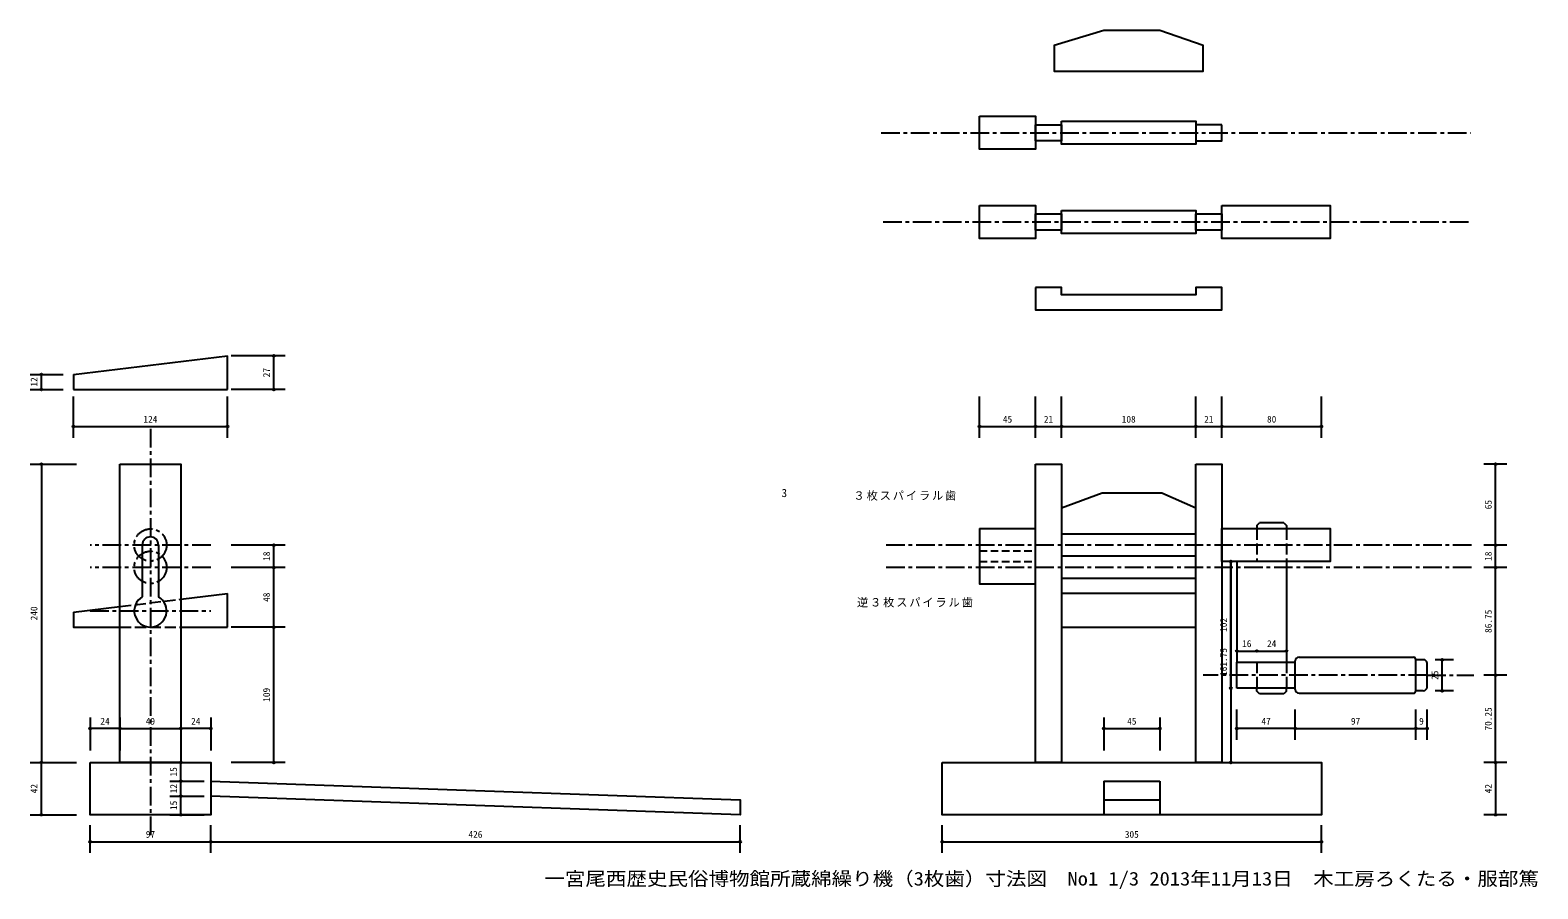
# Model space of a CAD drawing. Units: millimetres at full size, sheet at 1:3. Extents: x -604 to 609, y -393 to 298.
import ezdxf
from ezdxf.enums import TextEntityAlignment as Align

# ---------------------------------------------------------------- set-up
doc = ezdxf.new("R2010")
doc.units = ezdxf.units.MM
doc.header["$LTSCALE"] = 3
doc.header["$PDMODE"] = 32
doc.header["$PDSIZE"] = 1.5
for name, pattern in [('CHAIN1', [8, 5, -1, 1, -1]), ('DASHED2', [3, 2, -1]), ('DASHED3', [4, 3, -1])]:
    doc.linetypes.add(name, pattern=pattern)
doc.layers.add('0-1', color=4, linetype='Continuous')
doc.layers.add('0-2', color=3, linetype='Continuous')
doc.styles.add('ＭＳ ゴシック', font='')
doc.styles.get('ＭＳ ゴシック').set_extended_font_data('MS Gothic')

msp = doc.modelspace()

# ---------------------------------------------------------------- linework, layer by layer
at = {"layer": '0-1', "color": 7}
for p, q in [((220.268, 286.113), (260.268, 298.113)), ((260.268, 298.113), (305.268, 298.113)), ((305.268, 298.113), (340.268, 286.113)), ((-568.809, 21.034), (-444.809, 36.034)), ((-444.809, 9.034), (-444.809, 36.034)), ((-568.809, 21.034), (-568.809, 9.034)), ((-568.809, 9.034), (-444.809, 9.034)), ((-531.309, -291.186), (-531.309, -51.186)), ((160.268, -102.936), (205.268, -102.936)), ((226.268, -107.186), (334.268, -107.186)), ((383.268, -100.557), (385.389, -98.436)), ((383.268, -100.557), (383.268, -102.936)), ((405.147, -98.436), (385.389, -98.436)), ((405.147, -98.436), (407.268, -100.557)), ((407.268, -100.557), (407.268, -102.936)), ((-513.309, -116.186), (-513.309, -157.927)), ((-500.309, -116.186), (-500.309, -157.927)), ((367.268, -129.436), (367.268, -210.373)), ((407.268, -129.436), (407.268, -210.436)), ((334.268, -143.186), (226.268, -143.186)), ((-482.309, -159.722), (-444.809, -155.186)), ((-444.809, -182.186), (-444.809, -155.186)), ((334.268, -155.186), (226.268, -155.186)), ((-568.809, -170.186), (-531.309, -165.649)), ((-482.309, -182.186), (-444.809, -182.186)), ((226.268, -182.186), (334.268, -182.186)), ((367.268, -231.436), (367.268, -210.373)), ((367.268, -210.373), (414.268, -210.373)), ((414.268, -232.436), (414.268, -209.424)), ((417.268, -206.424), (509.268, -206.424)), ((517.268, -208.436), (511.268, -208.436)), ((511.268, -233.436), (511.268, -208.436)), ((520.268, -230.436), (520.268, -211.436)), ((414.268, -231.436), (367.268, -231.436)), ((383.268, -233.814), (383.268, -231.436)), ((385.389, -235.936), (383.268, -233.814)), ((405.147, -235.936), (385.389, -235.936)), ((407.268, -233.814), (405.147, -235.936)), ((407.268, -233.814), (407.268, -231.436)), ((417.268, -235.436), (509.268, -235.436)), ((517.268, -233.436), (511.268, -233.436)), ((260.242, -306.186), (305.268, -306.186)), ((260.268, -306.186), (260.268, -333.186)), ((305.268, -306.186), (305.268, -321.178)), ((260.735, -321.178), (305.268, -321.178))]:
    msp.add_line(p, q, dxfattribs=at)
at = {"layer": '0-1', "color": 7, "linetype": 'CHAIN1'}
for p, q in [((81, 215.554), (555.309, 215.554)), ((82.67, 143.74), (556.144, 143.74)), ((-506.809, -22.659), (-506.809, -351.111)), ((-458.309, -116.186), (-555.309, -116.186)), ((556.144, -116.186), (82.67, -116.186)), ((-458.309, -134.186), (-555.309, -134.186)), ((556.144, -134.186), (82.67, -134.186)), ((-555.309, -169.186), (-458.309, -169.186)), ((520.268, -220.936), (340.268, -220.936)), ((520.268, -220.936), (557.814, -220.936))]:
    msp.add_line(p, q, dxfattribs=at)
at = {"layer": '0-1'}
for p, q in [((-398.505, 36.034), (-441.742, 36.034)), ((-407.505, 9.034), (-407.505, 36.034)), ((-603.557, 21.034), (-577.021, 21.034)), ((-594.557, 9.034), (-594.557, 21.034)), ((-603.557, 9.034), (-577.021, 9.034)), ((-568.809, -29.876), (-568.809, 3.34)), ((-444.809, -29.876), (-444.809, 3.34)), ((-398.505, 9.034), (-441.742, 9.034)), ((160.268, -29.876), (160.268, 3.34)), ((205.268, -29.876), (205.268, 3.34)), ((226.268, -29.876), (226.268, 3.34)), ((334.268, -29.876), (334.268, 3.34)), ((355.268, -29.876), (355.268, 3.34)), ((435.268, -29.876), (435.268, 3.34)), ((-568.809, -20.876), (-444.809, -20.876)), ((160.268, -20.876), (205.268, -20.876)), ((205.268, -20.876), (226.268, -20.876)), ((226.268, -20.876), (334.268, -20.876)), ((334.268, -20.876), (355.268, -20.876)), ((355.268, -20.876), (435.268, -20.876)), ((-603.557, -51.186), (-566.165, -51.186)), ((-594.557, -51.186), (-594.557, -291.186)), ((584.45, -51.186), (565.988, -51.186)), ((575.45, -116.186), (575.45, -51.186)), ((-398.505, -116.186), (-441.742, -116.186)), ((-407.505, -134.186), (-407.505, -116.186)), ((584.45, -116.186), (565.988, -116.186)), ((575.45, -134.186), (575.45, -116.186)), ((362.437, -231.436), (362.437, -129.436)), ((362.437, -129.436), (362.437, -291.186)), ((-398.505, -134.186), (-441.742, -134.186)), ((-407.505, -182.186), (-407.505, -134.186)), ((584.45, -134.186), (565.988, -134.186)), ((575.45, -220.936), (575.45, -134.186)), ((-398.505, -182.186), (-441.742, -182.186)), ((-407.505, -291.186), (-407.505, -182.186)), ((367.268, -201.461), (383.268, -201.461)), ((383.268, -201.461), (407.268, -201.461)), ((541.442, -208.436), (526.849, -208.436)), ((532.442, -233.436), (532.442, -208.436)), ((584.45, -220.936), (565.988, -220.936)), ((575.45, -291.186), (575.45, -220.936)), ((541.442, -233.436), (526.849, -233.436)), ((367.268, -272.876), (367.268, -248.436)), ((367.268, -272.876), (367.268, -248.436)), ((414.268, -272.876), (414.268, -248.436)), ((511.268, -272.876), (511.268, -248.436)), ((511.268, -272.876), (511.268, -248.436)), ((520.268, -272.876), (520.268, -248.436)), ((-555.309, -254.876), (-555.309, -281.412)), ((-531.309, -263.876), (-555.309, -263.876)), ((-531.309, -254.876), (-531.309, -281.412)), ((-531.309, -263.876), (-482.309, -263.876)), ((-482.309, -254.876), (-482.309, -281.412)), ((-458.309, -263.876), (-482.309, -263.876)), ((-458.309, -254.876), (-458.309, -281.412)), ((260.268, -254.876), (260.268, -281.412)), ((260.268, -263.876), (305.268, -263.876)), ((305.268, -254.876), (305.268, -281.412)), ((414.268, -263.876), (367.268, -263.876)), ((414.268, -263.876), (511.268, -263.876)), ((511.268, -263.876), (520.268, -263.876)), ((-603.557, -291.186), (-566.165, -291.186)), ((-594.557, -333.186), (-594.557, -291.186)), ((-491.309, -291.186), (-463.454, -291.186)), ((-482.309, -306.186), (-482.309, -291.186)), ((-398.505, -291.186), (-441.742, -291.186)), ((584.45, -291.186), (565.988, -291.186)), ((575.45, -291.186), (575.45, -333.186)), ((-491.309, -306.186), (-463.454, -306.186)), ((-482.309, -318.186), (-482.309, -306.186)), ((-491.309, -318.186), (-463.454, -318.186)), ((-482.309, -333.186), (-482.309, -318.186)), ((-603.557, -333.186), (-566.165, -333.186)), ((-491.309, -333.186), (-463.454, -333.186)), ((584.45, -333.186), (565.988, -333.186)), ((-555.309, -363.897), (-555.309, -341.536)), ((-458.309, -363.897), (-458.309, -341.536)), ((-32.309, -363.897), (-32.309, -341.536)), ((130.268, -363.897), (130.268, -341.536)), ((435.268, -363.897), (435.268, -341.536)), ((-555.309, -354.897), (-458.309, -354.897)), ((-458.309, -354.897), (-32.309, -354.897)), ((130.268, -354.897), (435.268, -354.897))]:
    msp.add_line(p, q, dxfattribs=at)
at = {"layer": '0-1', "color": 7, "linetype": 'DASHED3'}
for p, q in [((383.268, -102.936), (383.268, -129.436)), ((407.268, -102.936), (407.268, -129.436)), ((-531.309, -165.649), (-482.309, -159.722)), ((-531.309, -182.186), (-482.309, -182.186)), ((383.268, -210.373), (383.268, -231.436)), ((407.268, -210.373), (407.268, -231.436))]:
    msp.add_line(p, q, dxfattribs=at)
at = {"layer": '0-1', "color": 7, "linetype": 'DASHED2'}
for p, q in [((160.268, -120.936), (205.268, -120.936)), ((160.268, -129.436), (205.268, -129.436))]:
    msp.add_line(p, q, dxfattribs=at)
at = {"layer": '0-1', "color": 7}
for points in [[(220.268, 286.113), (220.268, 265.113), (340.268, 265.113), (340.268, 286.113)], [(-531.309, -51.186), (-482.309, -51.186), (-482.309, -291.186), (-531.309, -291.186)], [(226.268, -86.186), (258.768, -74.186), (306.768, -74.186), (334.268, -86.186)], [(160.268, -102.936), (160.268, -147.436), (205.268, -147.436)], [(334.268, -125.186), (226.268, -125.186), (226.268, -143.186)], [(-568.809, -170.186), (-568.809, -182.186), (-531.309, -182.186)], [(-458.309, -306.186), (-32.309, -321.178), (-32.309, -333.186), (-458.309, -318.186)], [(305.268, -321.178), (305.268, -333.186), (226.268, -333.186)]]:
    msp.add_lwpolyline(points, dxfattribs=at)
for points in [[(160.268, 228.804), (205.268, 228.804), (205.268, 202.304), (160.268, 202.304)], [(205.268, 222.054), (226.268, 222.054), (226.268, 209.054), (205.268, 209.054)], [(226.268, 224.804), (334.268, 224.804), (334.268, 206.304), (226.268, 206.304)], [(355.268, 222.054), (334.268, 222.054), (334.268, 209.054), (355.268, 209.054)], [(160.268, 156.99), (205.268, 156.99), (205.268, 130.49), (160.268, 130.49)], [(205.268, 150.24), (226.268, 150.24), (226.268, 137.24), (205.268, 137.24)], [(226.268, 152.99), (334.268, 152.99), (334.268, 134.49), (226.268, 134.49)], [(334.268, 150.24), (355.268, 150.24), (355.268, 137.24), (334.268, 137.24)], [(355.268, 156.99), (442.268, 156.99), (442.268, 130.49), (355.268, 130.49)], [(205.268, 91.021), (205.268, 73.021), (355.268, 73.021), (355.268, 91.021), (334.268, 91.021), (334.268, 85.021), (226.268, 85.021), (226.268, 91.021)], [(205.268, -51.186), (226.268, -51.186), (226.268, -291.186), (205.268, -291.186)], [(334.268, -51.186), (355.268, -51.186), (355.268, -291.186), (334.268, -291.186)], [(355.268, -102.936), (442.268, -102.936), (442.268, -129.436), (355.268, -129.436)], [(-555.309, -291.186), (-458.309, -291.186), (-458.309, -333.186), (-555.309, -333.186)], [(130.268, -291.186), (435.268, -291.186), (435.268, -333.186), (130.268, -333.186)]]:
    msp.add_lwpolyline(points, close=True, dxfattribs=at)
at = {"layer": '0-1', "color": 7, "linetype": 'CHAIN1'}
for centre in [(-506.809, -116.186), (-506.809, -134.186)]:
    msp.add_circle(centre, 13, dxfattribs=at)
at = {"layer": '0-1', "color": 7}
for centre, radius, start, end in [((-506.809, -116.186), 6.5, 0, 180), ((-506.809, -169.186), 13, 120, 60), ((417.268, -209.424), 3, 90, 180), ((509.268, -208.424), 2, 0, 90), ((517.268, -211.436), 3, 0, 90), ((517.268, -230.436), 3, 270, 0), ((417.268, -232.436), 3, 180, 270), ((509.268, -233.436), 2, 270, 0)]:
    msp.add_arc(centre, radius, start, end, dxfattribs=at)
at = {"layer": '0-1'}
for p in [(-407.505, 36.034), (-594.557, 21.034), (-594.557, 9.034), (-407.505, 9.034), (-568.809, -20.876), (-444.809, -20.876), (160.268, -20.876), (205.268, -20.876), (226.268, -20.876), (334.268, -20.876), (355.268, -20.876), (435.268, -20.876), (-594.557, -51.186), (575.45, -51.186), (-407.505, -116.186), (575.45, -116.186), (362.437, -129.436), (-407.505, -134.186), (575.45, -134.186), (-407.505, -182.186), (367.268, -201.461), (383.268, -201.461), (407.268, -201.461), (532.442, -208.436), (575.45, -220.936), (362.437, -231.436), (532.442, -233.436), (-555.309, -263.876), (-531.309, -263.876), (-482.309, -263.876), (-458.309, -263.876), (260.268, -263.876), (305.268, -263.876), (367.268, -263.876), (414.268, -263.876), (511.268, -263.876), (520.268, -263.876), (-594.557, -291.186), (-482.309, -291.186), (-407.505, -291.186), (362.437, -291.186), (575.45, -291.186), (-482.309, -306.186), (-482.309, -318.186), (-594.557, -333.186), (-482.309, -333.186), (575.45, -333.186), (-555.309, -354.897), (-458.309, -354.897), (-32.309, -354.897), (130.268, -354.897), (435.268, -354.897)]:
    msp.add_point(p, dxfattribs=at)

# ---------------------------------------------------------------- texts
at = {"layer": '0-1', "style": 'ＭＳ ゴシック'}
for s, p in [('27', (-409.005, 18.784)), ('12', (-596.057, 11.284)), ('65', (573.95, -87.436)), ('18', (-409.005, -128.936)), ('18', (573.95, -128.936)), ('48', (-409.005, -161.936)), ('240', (-596.057, -176.811)), ('86.75', (573.95, -186.936)), ('102', (360.937, -186.061)), ('161.75', (360.937, -221.561)), ('25', (530.942, -224.686)), ('109', (-409.005, -242.311)), ('70.25', (573.95, -265.436)), ('15', (-483.809, -302.436)), ('42', (-596.057, -315.936)), ('12', (-483.809, -315.936)), ('42', (573.95, -315.936)), ('15', (-483.809, -329.436))]:
    msp.add_text(s, height=5.499, rotation=90, dxfattribs=at).set_placement(p, align=Align.BOTTOM_LEFT)
for s, p in [('124', (-512.434, -19.376)), ('45', (179.018, -19.376)), ('21', (212.018, -19.376)), ('108', (274.643, -19.376)), ('21', (341.018, -19.376)), ('80', (391.518, -19.376)), ('16', (371.518, -199.961)), ('24', (391.518, -199.961)), ('24', (-547.059, -262.376)), ('49', (-510.559, -262.376)), ('24', (-474.059, -262.376)), ('45', (279.018, -262.376)), ('47', (387.018, -262.376)), ('97', (459.018, -262.376)), ('9', (513.893, -262.376)), ('97', (-510.559, -353.397)), ('426', (-250.934, -353.397)), ('305', (277.143, -353.397))]:
    msp.add_text(s, height=5.499, dxfattribs=at).set_placement(p, align=Align.BOTTOM_LEFT)
at = {"layer": '0-1', "color": 7, "style": 'ＭＳ ゴシック'}
msp.add_text('3', height=6.598, dxfattribs=at).set_placement((0.945, -79.572), align=Align.BOTTOM_LEFT)
at = {"layer": '0-1', "color": 7, "char_height": 6.598, "attachment_point": 7, "style": 'ＭＳ ゴシック'}
for s, insert in [('\\T1.17;３枚スパイラル歯', (58.843, -80.506)), ('\\T1.17;逆３枚スパイラル歯', (61.645, -166.42))]:
    msp.add_mtext(s, dxfattribs=dict(at, insert=insert))
at = {"layer": '0-2', "style": 'ＭＳ ゴシック', "width": 1.1}
msp.add_text('一宮尾西歴史民俗博物館所蔵綿繰り機（3枚歯）寸法図\u3000No1 1/3 2013年11月13日\u3000木工房ろくたる・服部篤', height=11, dxfattribs=at).set_placement((-189.842, -393.463), align=Align.BOTTOM_LEFT)

doc.saveas('drawing.dxf')
